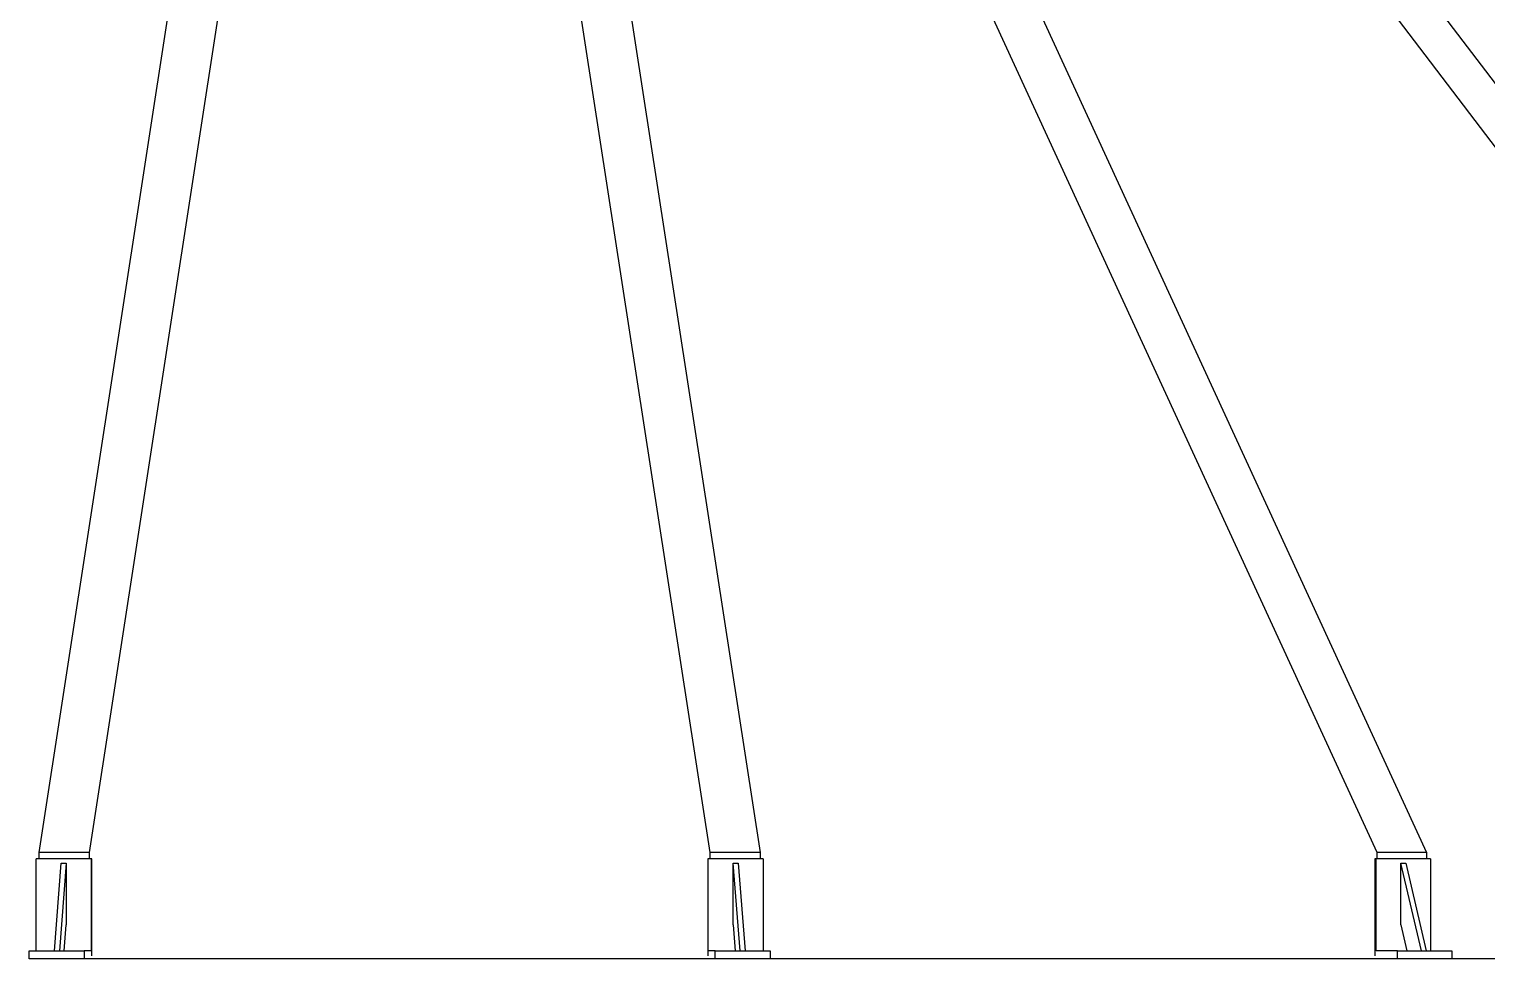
# Model space of a CAD drawing. Header units: millimetres. Extents: x 0 to 157650, y 0 to 89100.
# Drawn here: x 25553 to 28464, y 77245 to 79103 of the extents above; entities that cross this region are included whole.
import ezdxf

# ---------------------------------------------------------------- set-up
doc = ezdxf.new("R2010")
doc.units = ezdxf.units.MM
doc.header["$LTSCALE"] = 150
doc.layers.add('Visible', color=7, linetype='Continuous', lineweight=25)

msp = doc.modelspace()

# ---------------------------------------------------------------- linework, layer by layer
at = {"layer": 'Visible', "color": 9, "true_color": 0xc0c0c0}
for p, q in [((25572.6, 77458.2), (26088.3, 80808.4)), ((26188.1, 80808.4), (25672.5, 77458.2)), ((26912.7, 77458.2), (26396.2, 80808.4)), ((26496, 80808.4), (27012.6, 77458.2)), ((28245, 77458.2), (26705.6, 80802.3)), ((29552.7, 77458.2), (27004.1, 80808.4)), ((27100.2, 80808.4), (29648.8, 77458.2)), ((27157.7, 80034.2), (28343.6, 77458.2)), ((25676.6, 77445.4), (25566.7, 77445.4)), ((25566.7, 77261.4), (25566.7, 77445.4)), ((25672.5, 77458.2), (25572.6, 77458.2)), ((25572.6, 77445.4), (25572.6, 77458.2)), ((25672.5, 77458.2), (25672.5, 77445.4)), ((25677.5, 77445.4), (25676.6, 77445.4)), ((25676.6, 77445.4), (25676.6, 77261.4)), ((25677.5, 77251.1), (25677.5, 77445.4)), ((26907.7, 77445.4), (26907.7, 77251.1)), ((26908.6, 77445.4), (26907.7, 77445.4)), ((27018.4, 77445.4), (26908.6, 77445.4)), ((26908.6, 77261.4), (26908.6, 77445.4)), ((27012.6, 77458.2), (26912.7, 77458.2)), ((26912.7, 77445.4), (26912.7, 77458.2)), ((27012.6, 77458.2), (27012.6, 77445.4)), ((27018.4, 77445.4), (27018.4, 77261.4)), ((28240.1, 77445.4), (28240.1, 77251.1)), ((28242.7, 77445.4), (28240.1, 77445.4)), ((28351.2, 77445.4), (28242.7, 77445.4)), ((28242.7, 77261.4), (28242.7, 77445.4)), ((28343.6, 77458.2), (28245, 77458.2)), ((28245, 77445.4), (28245, 77458.2)), ((28343.6, 77458.2), (28343.6, 77445.4)), ((28351.2, 77445.4), (28351.2, 77261.4)), ((25602.9, 77261.4), (25616.7, 77436.4)), ((25626.6, 77436.4), (25612.9, 77261.4)), ((25616.7, 77436.4), (25626.6, 77436.4)), ((25626.6, 77436.4), (25626.6, 77313.5)), ((26958.5, 77436.4), (26968.5, 77436.4)), ((26972.3, 77261.4), (26958.5, 77436.4)), ((26958.5, 77313.5), (26958.5, 77436.4)), ((26968.5, 77436.4), (26982.3, 77261.4)), ((28292, 77436.4), (28301.9, 77436.4)), ((28333.1, 77261.4), (28292, 77436.4)), ((28292, 77313.5), (28292, 77436.4)), ((28301.9, 77436.4), (28342.9, 77261.4)), ((25622.6, 77261.4), (25626.6, 77313.5)), ((26958.5, 77313.5), (26962.6, 77261.4)), ((28292, 77313.5), (28304.3, 77261.4)), ((25552.5, 77261.4), (25662.3, 77261.4)), ((25552.5, 77245.4), (25552.5, 77261.4)), ((25662.3, 77245.4), (25552.5, 77245.4)), ((25676.6, 77261.4), (25662.3, 77261.4)), ((25662.3, 77261.4), (25662.3, 77245.4)), ((26922.9, 77245.4), (25662.3, 77245.4)), ((25662.3, 77245.4), (25662.3, 77245.4)), ((26922.9, 77261.4), (26908.6, 77261.4)), ((26922.9, 77261.4), (27032.7, 77261.4)), ((26922.9, 77245.4), (26922.9, 77261.4)), ((27032.7, 77245.4), (26922.9, 77245.4)), ((26922.9, 77245.4), (26922.9, 77245.4)), ((27032.7, 77261.4), (27032.7, 77245.4)), ((28285.3, 77245.4), (27032.7, 77245.4)), ((28285.3, 77261.4), (28242.7, 77261.4)), ((28285.3, 77261.4), (28393.7, 77261.4)), ((28285.3, 77245.4), (28285.3, 77261.4)), ((28393.7, 77245.4), (28285.3, 77245.4)), ((28285.3, 77245.4), (28285.3, 77245.4)), ((28393.7, 77261.4), (28393.7, 77245.4)), ((29622.6, 77245.4), (28393.7, 77245.4))]:
    msp.add_line(p, q, dxfattribs=at)

doc.saveas('drawing.dxf')
